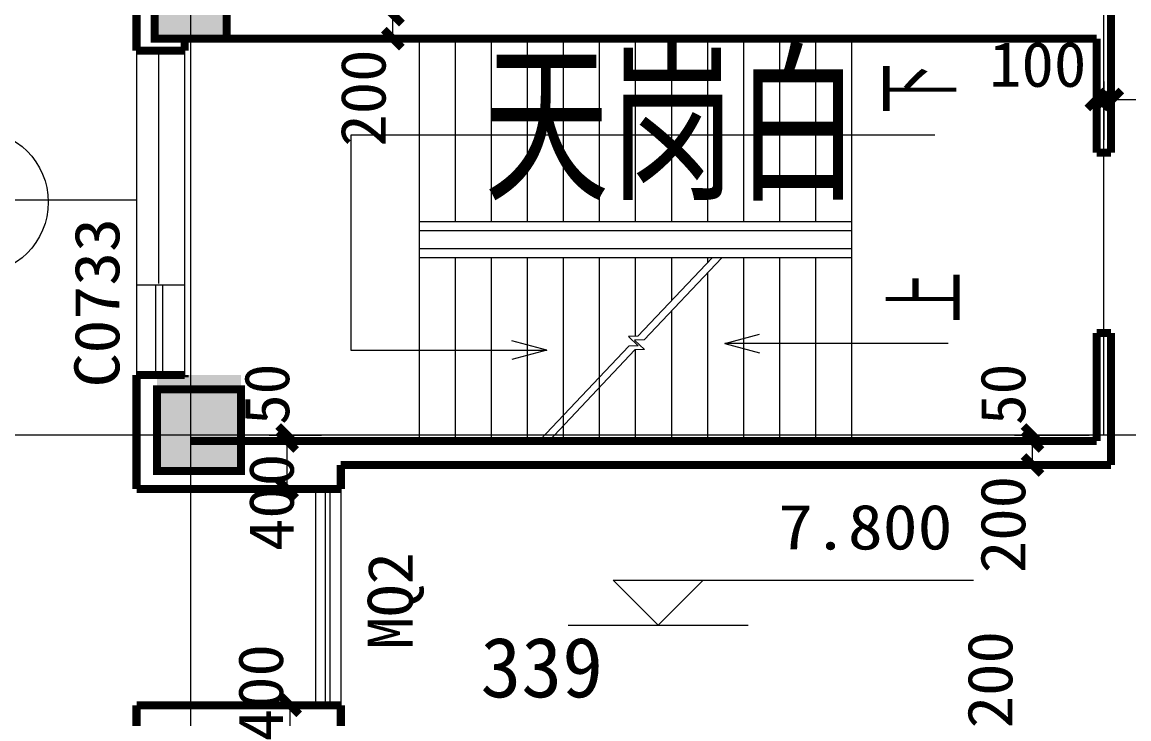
# Model space of a CAD drawing. Extents: x -307567 to 704339, y -10277 to 165507.
# Drawn here: x 124453 to 133664, y 104817 to 110616 of the extents above; entities that cross this region are included whole.
import ezdxf
from ezdxf.enums import TextEntityAlignment as Align

# ---------------------------------------------------------------- set-up
doc = ezdxf.new("R2010")
doc.units = 0
doc.header["$MEASUREMENT"] = 0
doc.layers.add('wode', color=250, linetype='CONTINUOUS', lineweight=0)
doc.layers.add('中文', color=4, linetype='CONTINUOUS')
doc.styles.add('HZ', font='txt', dxfattribs={"width": 0.7, "height": 5, "bigfont": 'STF:宋体'})
doc.styles.get("Standard").update_dxf_attribs({"font": 'txt', "height": 3})

msp = doc.modelspace()

# ---------------------------------------------------------------- linework, layer by layer
at = {"layer": 'wode', "color": 0}
for p, q in [((133454.9776, 107179.48103), (133454.9776, 147395.49444)), ((125855.09701, 147245.49632), (125855.09701, 95169.51457)), ((127538.18144, 110479.43978), (127538.18144, 110779.43603)), ((127388.18332, 110479.43978), (127904.64415, 110479.43978)), ((127756.07423, 110479.43978), (127756.07423, 107130.47346)), ((128056.07048, 110479.43978), (128056.07048, 108955.4537)), ((128356.06673, 110479.43978), (128356.06673, 108955.4537)), ((128656.06298, 110479.43978), (128656.06298, 108955.4537)), ((128956.05923, 110479.43978), (128956.05923, 108955.4537)), ((129256.05548, 110479.43978), (129256.05548, 108955.4537)), ((129556.05173, 110479.43978), (129556.05173, 108955.4537)), ((129856.04798, 110479.43978), (129856.04798, 108955.4537)), ((130156.04423, 110479.43978), (130156.04423, 108955.4537)), ((130456.04048, 110479.43978), (130456.04048, 108955.4537)), ((130756.03673, 110479.43978), (130756.03673, 108955.4537)), ((131056.03298, 110479.43978), (131056.03298, 108955.4537)), ((131356.02923, 110479.43978), (131356.02923, 107130.47346)), ((125405.10264, 110379.43798), (125805.07322, 110379.43798)), ((125405.10264, 110379.43798), (125405.10264, 107679.47173)), ((125587.76637, 110389.43541), (125587.76637, 108439.45978)), ((125805.07322, 110379.43798), (125805.07322, 107679.47173)), ((133394.993, 110122.96535), (133394.993, 109637.44896)), ((133454.9776, 110122.96535), (133454.9776, 109637.44896)), ((133355.00326, 109972.96723), (133454.9776, 109972.96723)), ((133454.9776, 109972.96723), (133554.98856, 109972.96723)), ((133454.9776, 109972.96723), (145579.85045, 109972.96723)), ((127188.49099, 109675.39709), (127188.49099, 107885.41703)), ((132048.41559, 109675.39709), (127188.49099, 109675.39709)), ((125405.10264, 109135.20609), (120755.16076, 109135.20609)), ((131356.02923, 108955.4537), (127756.07423, 108955.4537)), ((131356.02923, 108880.45464), (127756.07423, 108880.45464)), ((131356.02923, 108730.45651), (127756.07423, 108730.45651)), ((131356.02923, 108655.45745), (127756.07423, 108655.45745)), ((127756.07423, 108655.45745), (127756.07423, 107130.47346)), ((128056.07048, 108655.45745), (128056.07048, 107130.47346)), ((128356.06673, 108655.45745), (128356.06673, 107130.47346)), ((128656.06298, 108655.45745), (128656.06298, 107130.47346)), ((128656.06298, 108655.45745), (128656.06298, 107130.47346)), ((128956.05923, 108655.45745), (128956.05923, 107130.47346)), ((128956.05923, 108655.45745), (128956.05923, 107342.58018)), ((129256.05548, 108655.45745), (129256.05548, 107130.47346)), ((129256.05548, 108655.45745), (129256.05548, 107660.30082)), ((129556.05173, 108655.45745), (129556.05173, 108001.35796)), ((130195.741, 108655.45745), (129578.09735, 108001.35796)), ((130276.05005, 108655.45745), (129630.06203, 107971.3565)), ((129856.04798, 108655.45745), (129856.04798, 108295.69632)), ((130156.04423, 108655.45745), (130156.04423, 108613.39865)), ((130456.04048, 108655.45745), (130456.04048, 107130.47346)), ((130756.03673, 108655.45745), (130756.03673, 107130.47346)), ((131056.03298, 108655.45745), (131056.03298, 107130.47346)), ((131056.03298, 108655.45745), (131056.03298, 107130.47346)), ((130156.04423, 108528.38384), (130156.04423, 107130.47346)), ((130156.04423, 108528.38384), (130156.04423, 107130.47346)), ((125405.10264, 108429.46235), (125805.07322, 108429.46235)), ((125562.42489, 108429.46235), (125562.42489, 107689.46916)), ((125622.40949, 108429.46235), (125622.40949, 107689.46916)), ((129856.04798, 108210.68152), (129856.04798, 107130.47346)), ((129856.04798, 108210.68152), (129856.04798, 107130.47346)), ((128818.43888, 107885.41703), (128528.6964, 107963.06193)), ((129578.09735, 108001.35796), (129498.59395, 107999.08748)), ((129498.59395, 107999.08748), (129580.36783, 107921.8454)), ((129630.06203, 107971.3565), (129550.55863, 107969.09518)), ((129550.55863, 107969.09518), (129632.36913, 107891.84395)), ((130299.99995, 107941.19026), (130589.77904, 108018.826)), ((127188.49099, 107885.41703), (128818.43888, 107885.41703)), ((128818.43888, 107885.41703), (128528.6964, 107807.78128)), ((129500.86443, 107919.57493), (128764.27696, 107139.47298)), ((129552.82911, 107889.57347), (128835.10127, 107129.47555)), ((129580.36783, 107921.8454), (129500.86443, 107919.57493)), ((129632.36913, 107891.84395), (129552.82911, 107889.57347)), ((129556.05173, 107892.97003), (129556.05173, 107130.47346)), ((129556.05173, 107892.97003), (129556.05173, 107130.47346)), ((132161.13391, 107941.19026), (130299.99995, 107941.19026)), ((130299.99995, 107941.19026), (130589.77904, 107863.54535)), ((125805.07322, 107679.47173), (125405.10264, 107679.47173)), ((129256.05548, 107575.26771), (129256.05548, 107130.47346)), ((129256.05548, 107575.26771), (129256.05548, 107130.47346)), ((128956.05923, 107257.55622), (128956.05923, 107130.47346)), ((128956.05923, 107257.55622), (128956.05923, 107130.47346)), ((195197.62623, 107179.48103), (118974.00627, 107179.48103)), ((126508.81199, 107179.48103), (126945.07362, 107179.48103)), ((126508.81199, 107129.47555), (126945.07362, 107129.47555)), ((126658.81011, 107129.47555), (126658.81011, 107179.48103)), ((126658.81011, 106729.48665), (126658.81011, 107129.47555)), ((131356.02923, 107130.47346), (128836.0534, 107130.47346)), ((132711.9449, 107179.48103), (133333.10412, 107179.48103)), ((132711.9449, 107129.47555), (133394.993, 107129.47555)), ((132861.94302, 107129.47555), (132861.94302, 107179.48103)), ((132861.94302, 106929.4811), (132861.94302, 107129.47555)), ((127105.06918, 106929.4811), (127105.06918, 106729.48665)), ((132711.9449, 106929.4811), (133333.10412, 106929.4811)), ((126508.81199, 106729.48665), (126945.07362, 106729.48665)), ((126895.08645, 106729.48665), (126895.08645, 104929.50915)), ((126975.06592, 106729.48665), (126975.06592, 104929.50915)), ((127015.05566, 106729.48665), (127015.05566, 104929.50915)), ((127105.06918, 106729.48665), (127105.06918, 104929.50915)), ((129746.5889, 105596.88362), (129371.59358, 105971.87893)), ((129371.59358, 105971.87893), (132371.55608, 105971.87893)), ((130121.58421, 105971.87893), (129746.5889, 105596.88362)), ((128996.59827, 105596.88362), (130496.57952, 105596.88362)), ((125405.10264, 104929.50915), (125405.10264, 104929.50915)), ((126534.40981, 104929.50915), (127055.88767, 104929.50915)), ((126684.40794, 104529.5111), (126684.40794, 104929.50915))]:
    msp.add_line(p, q, dxfattribs=at)
at = {"layer": 'wode', "color": 0, "const_width": 67.49915}
for points in [[(125555.10076, 111079.43228), (125555.10076, 110479.43978), (126155.09326, 110479.43978), (126155.09326, 111079.43228), (125555.10076, 111079.43228), (125555.10076, 110479.43978)], [(125405.10264, 110379.43798), (125405.10264, 110779.43603)], [(127463.18238, 110754.44244), (127613.18051, 110604.44432)], [(133514.99882, 110679.43423), (133514.99882, 109529.44555)], [(127463.18238, 110554.43884), (127613.18051, 110404.44072)], [(125805.07322, 110379.43798), (125805.07322, 110479.43978)], [(126155.09326, 110479.43978), (129455.05201, 110479.43978)], [(129455.05201, 110479.43978), (131355.00385, 110479.43978)], [(131457.02894, 110479.43978), (129457.02953, 110479.43978)], [(131355.00385, 110479.43978), (131455.01481, 110479.43978)], [(131455.01481, 110479.43978), (133394.993, 110479.43978)], [(133394.993, 110479.43978), (133394.993, 109529.44555)], [(125405.10264, 110379.43798), (125805.07322, 110379.43798)], [(125405.10264, 110379.43798), (125405.10264, 110379.43798)], [(125405.10264, 110379.43798), (125805.07322, 110379.43798)], [(133317.9798, 109897.96816), (133467.97793, 110047.96629)], [(133379.97854, 109897.96816), (133529.97666, 110047.96629)], [(133450.98595, 109897.96816), (133600.98408, 110047.96629)], [(133514.99882, 109529.44555), (133394.993, 109529.44555)], [(133394.993, 107129.47555), (133394.993, 108029.4643)], [(133514.99882, 108029.4643), (133394.993, 108029.4643)], [(133514.99882, 106929.4811), (133514.99882, 108029.4643)], [(125405.10264, 106729.48665), (125405.10264, 107679.47173)], [(125405.10264, 107679.47173), (125805.07322, 107679.47173)], [(125805.07322, 107679.47173), (125805.07322, 107660.49308)], [(125575.09563, 107559.47506), (125575.09563, 106879.48478), (126275.09909, 106879.48478), (126275.09909, 107559.47506), (125575.09563, 107559.47506), (125575.09563, 106879.48478)], [(126583.81105, 107254.48009), (126733.80917, 107104.48196)], [(126583.81105, 107204.47461), (126733.80917, 107054.47649)], [(132786.94396, 107254.48009), (132936.94208, 107104.48196)], [(132786.94396, 107204.47461), (132936.94208, 107054.47649)], [(125855.09701, 107129.47555), (127055.08201, 107129.47555)], [(130055.04451, 107129.47555), (126945.07362, 107129.47555)], [(131357.01798, 107129.47555), (129857.03673, 107129.47555)], [(131355.00385, 107129.47555), (133394.993, 107129.47555)], [(132786.94396, 107004.48016), (132936.94208, 106854.48204)], [(129955.03356, 106929.4811), (127105.06918, 106929.4811)], [(127105.06918, 106929.4811), (127105.06918, 106929.4811)], [(127105.06918, 106929.4811), (127105.06918, 106729.48665)], [(130155.01885, 106929.4811), (129955.03356, 106929.4811)], [(130155.01885, 106929.4811), (131355.00385, 106929.4811)], [(131355.00385, 106929.4811), (133514.99882, 106929.4811)], [(125405.10264, 106729.48665), (127105.06918, 106729.48665)], [(126583.81105, 106804.48571), (126733.80917, 106654.48759)], [(126609.40887, 105004.50821), (126759.407, 104854.51009)], [(125405.10264, 104929.50915), (126955.07106, 104929.50915)], [(125405.10264, 99579.57297), (125405.10264, 104929.50915)], [(127105.06918, 104929.50915), (126905.08389, 104929.50915)], [(127105.06918, 104649.50777), (127105.06918, 104929.50915)]]:
    msp.add_lwpolyline(points, dxfattribs=at)
at = {"layer": 'wode', "color": 0}
msp.add_circle((124070.75652, 109117.79298), 599.9925, dxfattribs=at)
for points in [[(125555.10076, 111079.43228), (126155.09326, 111079.43228), (125555.10076, 110479.43978), (126155.09326, 110479.43978)], [(125575.09563, 107679.47173), (126275.09909, 107679.47173), (125575.09563, 106879.48478), (126275.09909, 106879.48478)]]:
    msp.add_solid(points, dxfattribs=at)

# ---------------------------------------------------------------- texts
for s, width, p, p2 in [('100', 1.07998, (132500.02128, 110077.96775), (133309.9965, 110077.96775)), ('   7.800 ', 0.870007, (129875.56678, 106226.86842), (132485.55612, 106226.86842))]:
    msp.add_text(s, height=374.995313, dxfattribs=dict(at, width=width)).set_placement(p, p2, align=Align.FIT)
for s, width, p, p2 in [('200', 0.925718, (127478.19684, 109579.45103), (127478.19684, 110389.44456)), ('C0733', 0.835558, (125262.61174, 107576.26562), (125262.61174, 108986.25166)), ('50', 0.906657, (126675.80209, 107263.47961), (126675.80209, 107773.46774)), ('50', 0.906657, (132801.9218, 107263.47961), (132801.9218, 107773.46774)), ('400', 0.925708, (126713.77769, 106213.49274), (126713.77769, 107023.47712)), ('200', 0.925708, (132801.9218, 106029.49235), (132801.9218, 106839.47673)), ('MQ2', 0.810004, (127704.10954, 105395.12223), (127704.10954, 106205.11577)), ('200', 0.925718, (132694.22051, 104738.03816), (132694.22051, 105548.03169)), ('400', 0.925708, (126624.42333, 104629.5129), (126624.42333, 105439.49728))]:
    msp.add_text(s, height=374.995313, rotation=90, dxfattribs=dict(at, width=width)).set_placement(p, p2, align=Align.FIT)
at = {"layer": 'wode', "color": 0, "style": 'HZ'}
for s, width, p, p2 in [('下', 0.492196, (132227.56374, 109853.61142), (132227.56374, 110273.61349)), ('上', 0.492185, (132290.33151, 108114.78123), (132290.33151, 108534.77414))]:
    msp.add_text(s, height=599.9925, rotation=90, dxfattribs=dict(at, width=width)).set_placement(p, p2, align=Align.FIT)
at = {"layer": '中文', "color": 0, "lineweight": 0, "style": 'HZ', "width": 0.612715}
msp.add_text('天岗白', height=1200, dxfattribs=at).set_placement((128295.68243, 109130.29311), (131432.78485, 109130.29311), align=Align.FIT)
at = {"layer": '中文', "insert": (128267.4349, 105496.25309), "char_height": 500, "width": 6011.5625187, "attachment_point": 1}
msp.add_mtext('{\\fFangSong_GB2312|b1|i0|c134|p49;\\C1;339}', dxfattribs=at)

doc.saveas('drawing.dxf')
